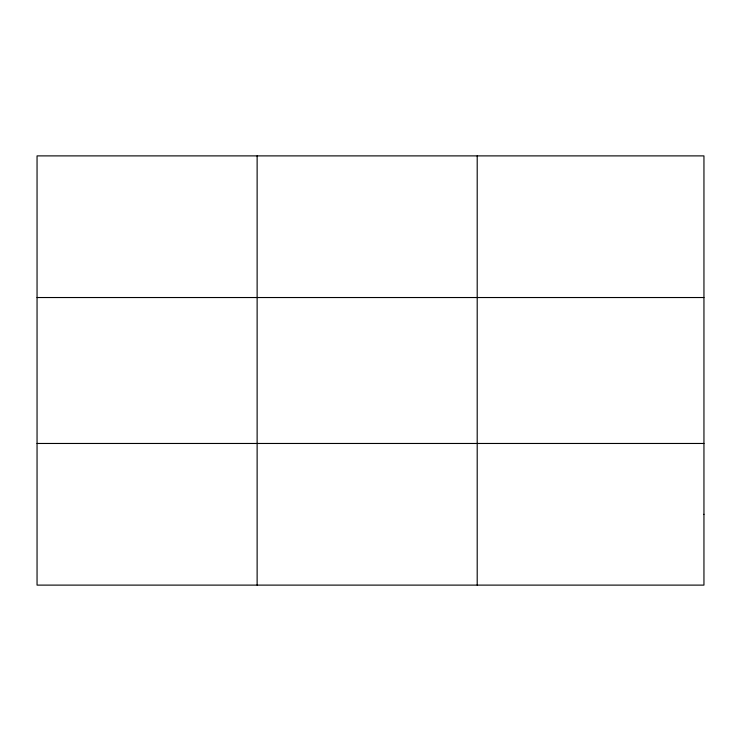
<?xml version="1.0" encoding="UTF-8"?>
<svg xmlns="http://www.w3.org/2000/svg" width="741" height="741" viewBox="0 0 741 741"><rect width="100%" height="100%" fill="white"/><g stroke="black" fill="none" stroke-linecap="round" stroke-linejoin="round"><path stroke-width="1.11" d="M257.127 585.112L257.127 155.888M477.204 585.112L477.204 155.888M37.05 297.53L703.95 297.53M37.05 443.47L703.95 443.47M703.95 514.291L703.95 585.112L37.05 585.112L37.05 155.888L703.95 155.888L703.95 514.291"/></g></svg>
